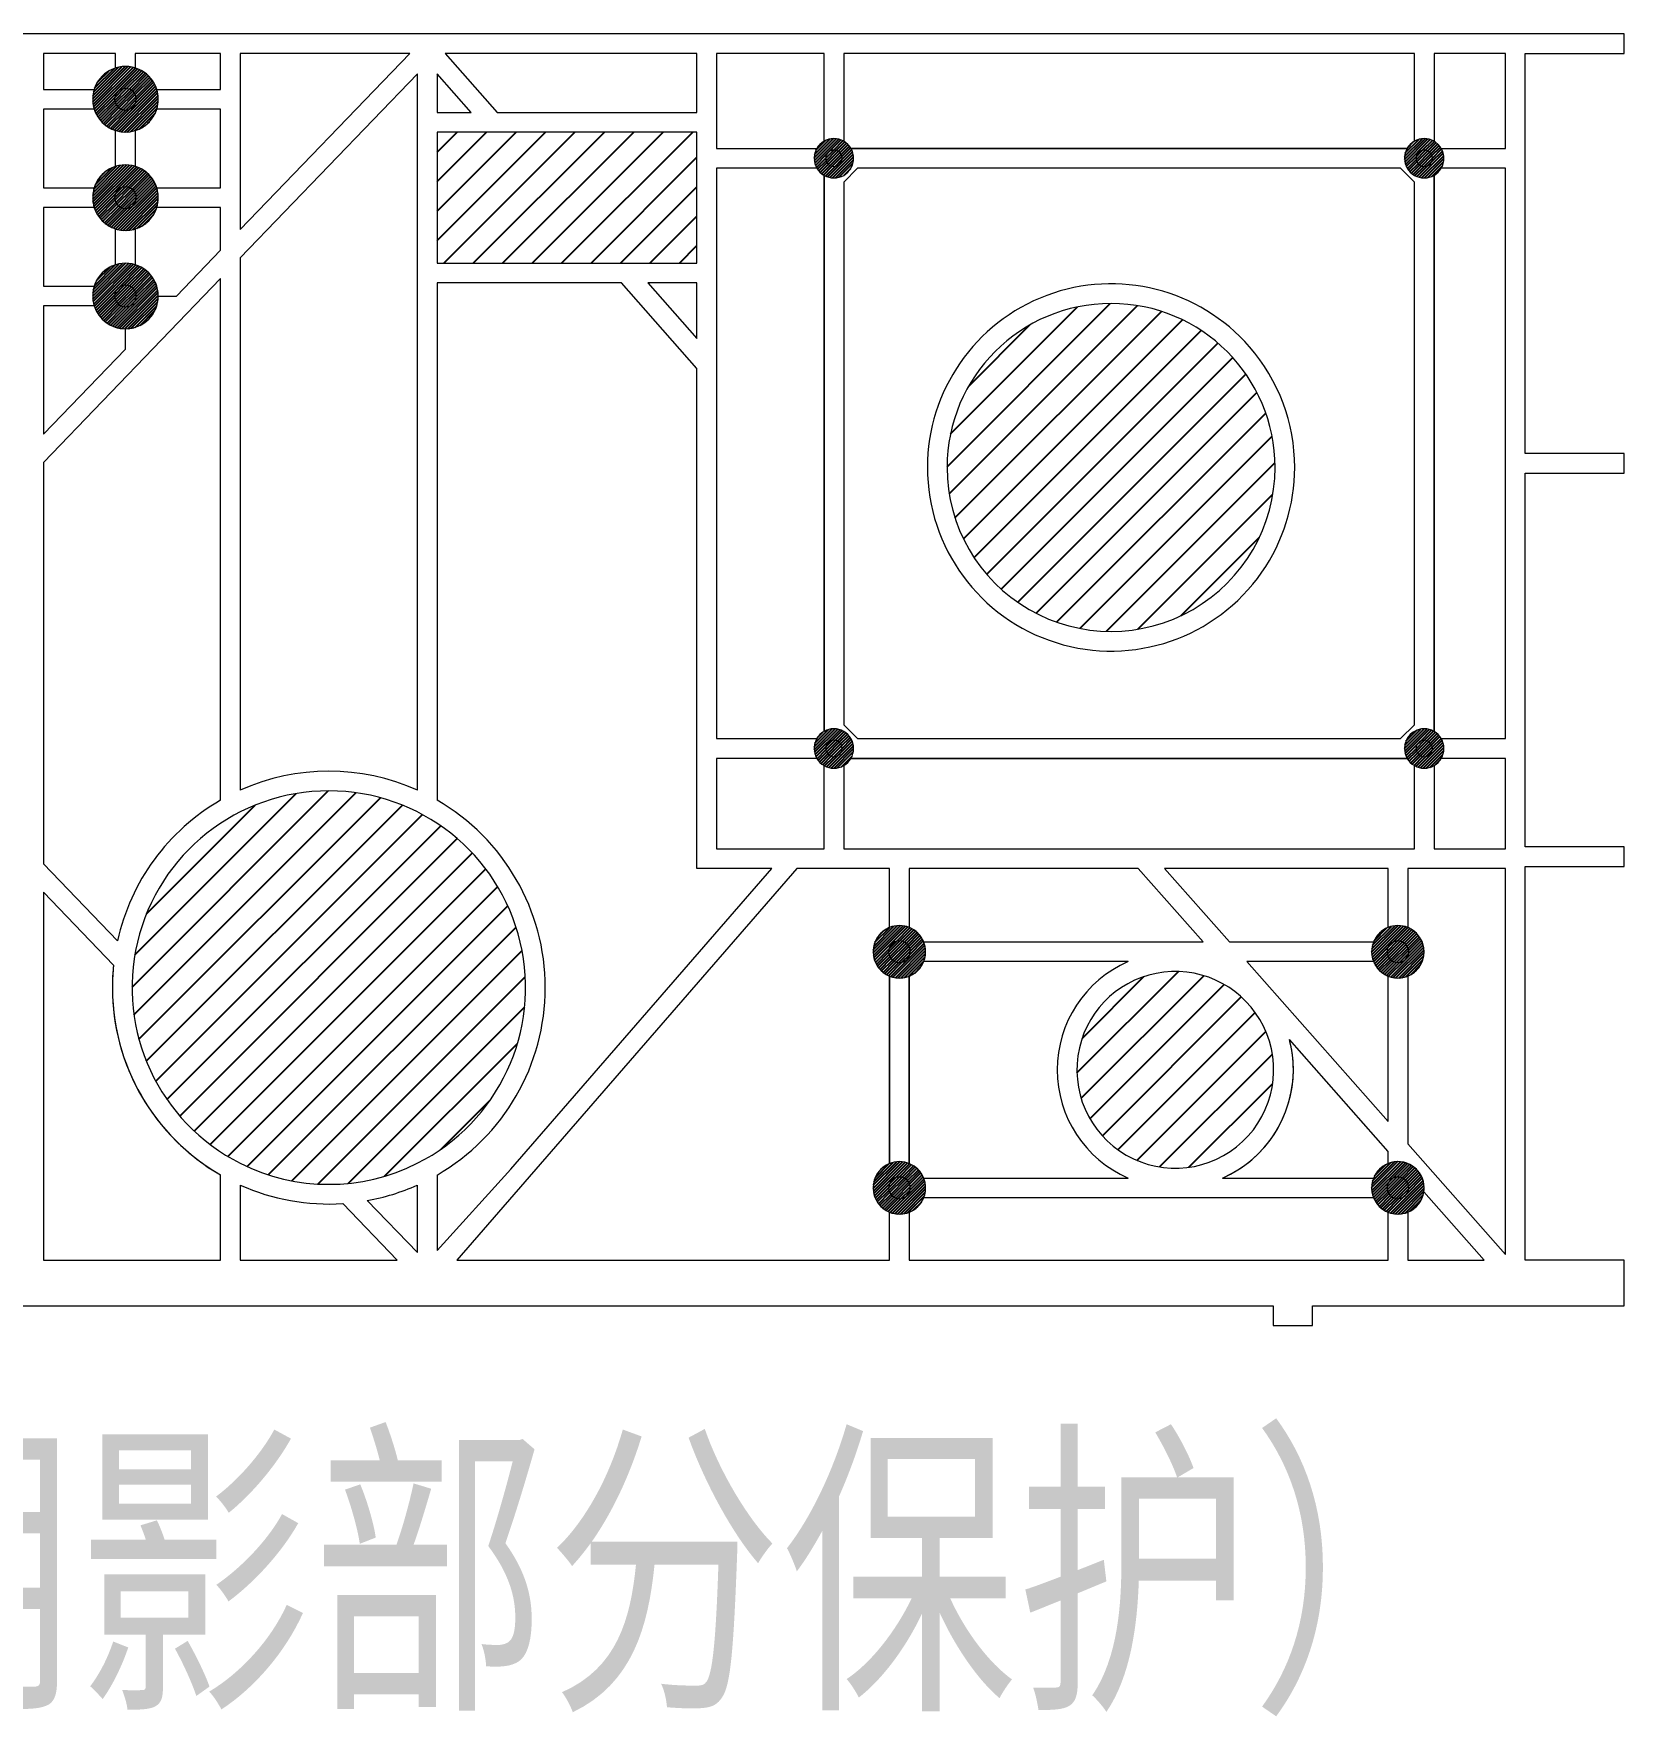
# Model space of a CAD drawing. Header units: millimetres. Extents: x 44 to 363, y 19 to 309.
# Drawn here: x 75.8 to 100.05, y 19.48 to 45.14 of the extents above; entities that cross this region are included whole.
import ezdxf

# ---------------------------------------------------------------- set-up
doc = ezdxf.new("R2010")
doc.units = ezdxf.units.MM
doc.styles.add('SLDTEXTSTYLE0', font='TXT', dxfattribs={"width": 0.75})

msp = doc.modelspace()

# ---------------------------------------------------------------- hatches: boundary and pattern name
h = msp.add_hatch()
h.set_pattern_fill('ANSI31', color=0, scale=0.01)
h.paths.add_polyline_path([(49.229, 42.77, 0.087335), (49.303, 42.888, 0.096396), (49.332, 43.038, 0.096396), (49.303, 43.188, 0.485817), (48.699, 43.363, 0.241605), (48.532, 43.038, 0.096396), (48.561, 42.888, 0.203231), (48.782, 42.667, 0.315466)])
h.paths.add_polyline_path([(48.767, 43.038, -1), (49.097, 43.038, -1)], flags=16)
h.paths.add_polyline_path([(49.303, 39.688, 0.096396), (49.332, 39.838, 0.096396), (49.303, 39.988, 0.824158), (48.532, 39.838, 0.096396), (48.561, 39.688, 0.6742)])
h.paths.add_polyline_path([(48.767, 39.838, -1), (49.097, 39.838, -1)], flags=16)
h.paths.add_polyline_path([(51.496, 39.238, 0.096355), (51.467, 39.388, 0.824226), (50.696, 39.238, 1)])
h.paths.add_polyline_path([(50.931, 39.238, -1), (51.261, 39.238, -1)], flags=16)
h.paths.add_polyline_path([(56.496, 39.237, 1), (55.696, 39.237, 1)])
h.paths.add_polyline_path([(55.931, 39.237, -1), (56.261, 39.237, -1)], flags=16)
h.paths.add_polyline_path([(55.696, 34.237, 0.096396), (55.725, 34.087, 0.203234), (55.946, 33.866, 0.194601), (56.246, 33.866, 0.282459), (56.495, 34.203, 0.021313), (56.496, 34.237, 1)])
h.paths.add_polyline_path([(56.261, 34.237, -1), (55.931, 34.237, -1)], flags=16)
h.paths.add_polyline_path([(51.496, 34.237, 1), (50.696, 34.237, 1)])
h.paths.add_polyline_path([(50.931, 34.237, -1), (51.261, 34.237, -1)], flags=16)
h.paths.add_polyline_path([(68.226, 38.706, 0.096396), (68.197, 38.856, 0.824158), (67.426, 38.706, 0.096396), (67.455, 38.556, 0.824158)])
h.paths.add_polyline_path([(67.661, 38.706, -1), (67.991, 38.706, -1)], flags=16)
h.paths.add_polyline_path([(68.226, 32.766, 1), (67.426, 32.766, 0.096396), (67.455, 32.616, 0.6742), (68.197, 32.616, 0.096396)])
h.paths.add_polyline_path([(67.661, 32.766, -1), (67.991, 32.766, -1)], flags=16)
h.paths.add_polyline_path([(74.166, 32.766, 1), (73.366, 32.766, 1)])
h.paths.add_polyline_path([(73.601, 32.766, -1), (73.931, 32.766, -1)], flags=16)
h.paths.add_polyline_path([(74.137, 38.856, 0.824158), (73.366, 38.706, 1), (74.166, 38.706, 0.096396)])
h.paths.add_polyline_path([(73.931, 38.706, -1), (73.601, 38.706, -1)], flags=16)
h.paths.add_polyline_path([(68.896, 44.137, 1), (67.896, 44.137, 0.076321), (67.919, 43.987, 0.245091), (68.246, 43.66, 0.506548)])
h.paths.add_polyline_path([(68.231, 44.137, -1), (68.561, 44.137, -1)], flags=16)
h.paths.add_polyline_path([(68.896, 42.637, 1), (67.896, 42.637, 0.076321), (67.919, 42.487, 0.245091), (68.246, 42.16, 0.506548)])
h.paths.add_polyline_path([(68.231, 42.637, -1), (68.561, 42.637, -1)], flags=16)
h.paths.add_polyline_path([(68.873, 41.287, 0.858182), (67.896, 41.137, 0.414214), (68.396, 40.637, 0.327538), (68.873, 40.987, 0.076321), (68.896, 41.137, 0.076321)])
h.paths.add_polyline_path([(68.561, 41.137, -1), (68.231, 41.137, -1)], flags=16)
h.paths.add_polyline_path([(77.696, 41.137, 1), (76.696, 41.137, 0.076321), (76.719, 40.987, 0.327538), (77.196, 40.637, 0.414214)])
h.paths.add_polyline_path([(77.031, 41.137, -1), (77.361, 41.137, -1)], flags=16)
h.paths.add_polyline_path([(77.696, 42.637, 1), (76.696, 42.637, 0.076321), (76.719, 42.487, 0.245091), (77.046, 42.16, 0.506547)])
h.paths.add_polyline_path([(77.031, 42.637, -1), (77.361, 42.637, -1)], flags=16)
h.paths.add_polyline_path([(77.696, 44.137, 1), (76.696, 44.137, 0.076321), (76.719, 43.987, 0.245091), (77.046, 43.66, 0.506548)])
h.paths.add_polyline_path([(77.031, 44.137, -1), (77.361, 44.137, -1)], flags=16)
h.paths.add_polyline_path([(73.196, 43.137, 1), (72.396, 43.137, 0.305614), (72.646, 42.766, 0.531846)])
h.paths.add_polyline_path([(72.631, 43.137, -1), (72.961, 43.137, -1)], flags=16)
h.paths.add_polyline_path([(73.196, 41.137, 0.305615), (72.946, 41.508, 0.531845), (72.396, 41.137, 0.305614), (72.646, 40.766, 0.194601), (72.946, 40.766, 0.305615)])
h.paths.add_polyline_path([(72.631, 41.137, -1), (72.961, 41.137, -1)], flags=16)
h.paths.add_polyline_path([(96.991, 27.476, 0.038034), (96.995, 27.537, 0.531846), (96.445, 27.908, 0.305615), (96.195, 27.537, 0.096396), (96.225, 27.387, 0.203231), (96.445, 27.166, 0.194601), (96.745, 27.166, 0.264506)])
h.paths.add_polyline_path([(96.43, 27.537, -1), (96.76, 27.537, -1)], flags=16)
h.paths.add_polyline_path([(96.995, 31.137, 0.305615), (96.745, 31.508, 0.194601), (96.445, 31.508, 0.203231), (96.225, 31.287, 0.096396), (96.195, 31.137, 1)])
h.paths.add_polyline_path([(96.43, 31.137, -1), (96.76, 31.137, -1)], flags=16)
h.paths.add_polyline_path([(89.395, 27.537, 1), (88.595, 27.537, 1)])
h.paths.add_polyline_path([(88.83, 27.537, -1), (89.16, 27.537, -1)], flags=16)
h.paths.add_polyline_path([(88.595, 31.137, 1), (89.395, 31.137, 1)])
h.paths.add_polyline_path([(89.16, 31.137, -1), (88.83, 31.137, -1)], flags=16)
h.paths.add_polyline_path([(97.256, 34.387, 0.767329), (96.696, 34.237, 1), (97.296, 34.237, 0.131651)])
h.paths.add_polyline_path([(97.121, 34.237, -1), (96.871, 34.237, -1)], flags=16)
h.paths.add_polyline_path([(88.296, 34.237, 0.577352), (87.846, 34.497, 0.131653), (87.736, 34.387, 0.131651), (87.696, 34.237, 0.131654), (87.736, 34.087, 0.13165), (87.846, 33.977, 0.577352)])
h.paths.add_polyline_path([(87.871, 34.237, -1), (88.121, 34.237, -1)], flags=16)
h.paths.add_polyline_path([(96.696, 43.237, 1), (97.296, 43.237, 1)])
h.paths.add_polyline_path([(97.121, 43.237, -1), (96.871, 43.237, -1)], flags=16)
h.paths.add_polyline_path([(88.256, 43.387, 0.131653), (88.146, 43.497, 0.267949), (87.846, 43.497, 0.131652), (87.737, 43.387, 0.131653), (87.696, 43.237, 1), (88.296, 43.237, 0.131653)])
h.paths.add_polyline_path([(88.121, 43.237, -1), (87.871, 43.237, -1)], flags=16)
h = msp.add_hatch()
h.set_pattern_fill('ANSI31', color=0, scale=0.01)
h.paths.add_polyline_path([(48.767, 43.038, 1), (49.097, 43.038, 1)])
h.paths.add_polyline_path([(48.767, 39.838, 1), (49.097, 39.838, 1)])
h.paths.add_polyline_path([(50.931, 39.238, 1), (51.261, 39.238, 1)])
h.paths.add_polyline_path([(56.261, 39.237, 1), (55.931, 39.237, 1)])
h.paths.add_polyline_path([(51.261, 34.237, 1), (50.931, 34.237, 1)])
h.paths.add_polyline_path([(56.261, 34.237, 1), (55.931, 34.237, 1)])
h.paths.add_polyline_path([(51.774, 29.488, 1), (51.324, 29.488, 1)])
h.paths.add_polyline_path([(62.274, 29.487, 1), (61.824, 29.487, 1)])
h.paths.add_polyline_path([(63.006, 41.937, 1), (62.586, 41.937, 1)])
h.paths.add_polyline_path([(58.586, 41.937, 1), (59.006, 41.937, 1)])
h.paths.add_polyline_path([(59.006, 37.937, 1), (58.586, 37.937, 1)])
h.paths.add_polyline_path([(58.586, 33.937, 1), (59.006, 33.937, 1)])
h.paths.add_polyline_path([(62.586, 37.937, 1), (63.006, 37.937, 1)])
h.paths.add_polyline_path([(62.586, 33.937, 1), (63.006, 33.937, 1)])
h.paths.add_polyline_path([(68.561, 44.137, 1), (68.231, 44.137, 1)])
h.paths.add_polyline_path([(68.561, 42.637, 1), (68.231, 42.637, 1)])
h.paths.add_polyline_path([(68.231, 41.137, 1), (68.561, 41.137, 1)])
h.paths.add_polyline_path([(67.661, 38.706, 1), (67.991, 38.706, 1)])
h.paths.add_polyline_path([(72.961, 43.137, 1), (72.631, 43.137, 1)])
h.paths.add_polyline_path([(72.631, 41.137, 1), (72.961, 41.137, 1)])
h.paths.add_polyline_path([(73.931, 38.706, 1), (73.601, 38.706, 1)])
h.paths.add_polyline_path([(77.031, 44.137, 1), (77.361, 44.137, 1)])
h.paths.add_polyline_path([(77.031, 42.637, 1), (77.361, 42.637, 1)])
h.paths.add_polyline_path([(77.031, 41.137, 1), (77.361, 41.137, 1)])
h.paths.add_polyline_path([(73.601, 32.766, 1), (73.931, 32.766, 1)])
h.paths.add_polyline_path([(67.661, 32.766, 1), (67.991, 32.766, 1)])
h.paths.add_polyline_path([(66.571, 31.624, 1), (66.121, 31.624, 1)])
h.paths.add_polyline_path([(69.646, 31.52, 0.409731), (69.946, 31.422, 2.440625)])
h.paths.add_polyline_path([(89.16, 31.137, 1), (88.83, 31.137, 1)])
h.paths.add_polyline_path([(96.76, 31.137, 1), (96.43, 31.137, 1)])
h.paths.add_polyline_path([(96.43, 27.537, 1), (96.76, 27.537, 1)])
h.paths.add_polyline_path([(88.83, 27.537, 1), (89.16, 27.537, 1)])
h.paths.add_polyline_path([(88.121, 34.237, 1), (87.871, 34.237, 1)])
h.paths.add_polyline_path([(97.121, 34.237, 1), (96.871, 34.237, 1)])
h.paths.add_polyline_path([(97.121, 43.237, 1), (96.871, 43.237, 1)])
h.paths.add_polyline_path([(87.871, 43.237, 1), (88.121, 43.237, 1)])
h = msp.add_hatch()
h.set_pattern_fill('ANSI31', color=0, scale=0.1)
h.paths.add_polyline_path([(54.869, 36.019, 0.055779), (54.995, 36.328, 17.927849)])
h.paths.add_polyline_path([(52.303, 26.938), (52.303, 25.738), (61.296, 25.737), (61.296, 26.937, 0.956512)])
h.paths.add_polyline_path([(71.196, 30.84), (64.896, 30.84), (64.896, 25.737), (71.196, 25.737)])
h.paths.add_polyline_path([(69.646, 34.471, 0.058283), (69.946, 34.436, 17.15769)])
h.paths.add_polyline_path([(78.946, 27.912, 0.237714), (81.646, 27.912, 4.20673)])
h.paths.add_polyline_path([(89.722, 38.523, 1), (94.722, 38.523, 1)])
h.paths.add_polyline_path([(94.546, 30, 0.705834), (91.739, 29.671, 1.416763)])
h.paths.add_polyline_path([(85.909, 43.637), (81.946, 43.637), (81.946, 41.637), (85.909, 41.637)])

# ---------------------------------------------------------------- linework, layer by layer
at = {"color": 0, "linetype": 'Continuous', "lineweight": 18}
for p, q in [((100.047, 45.137), (45.545, 45.138)), ((100.047, 44.837), (100.047, 45.137)), ((75.946, 44.837), (75.946, 44.287)), ((77.046, 44.837), (75.946, 44.837)), ((77.046, 44.837), (75.946, 44.837)), ((75.946, 44.837), (75.946, 44.287)), ((77.046, 44.614), (77.046, 44.837)), ((77.046, 44.614), (77.046, 44.837)), ((77.346, 44.837), (77.346, 44.614)), ((78.646, 44.837), (77.346, 44.837)), ((78.646, 44.837), (77.346, 44.837)), ((77.346, 44.837), (77.346, 44.614)), ((78.646, 44.287), (78.646, 44.837)), ((78.646, 44.287), (78.646, 44.837)), ((81.531, 44.837), (78.946, 44.837)), ((78.946, 42.149), (81.531, 44.837)), ((78.946, 44.837), (78.946, 42.149)), ((81.531, 44.837), (78.946, 44.837)), ((78.946, 44.837), (78.946, 42.149)), ((78.946, 42.149), (81.531, 44.837)), ((85.909, 44.837), (82.07, 44.837)), ((82.07, 44.837), (82.864, 43.937)), ((85.909, 44.837), (82.07, 44.837)), ((82.07, 44.837), (82.864, 43.937)), ((85.909, 43.937), (85.909, 44.837)), ((85.909, 43.937), (85.909, 44.837)), ((86.209, 44.837), (86.209, 43.387)), ((87.846, 44.837), (86.209, 44.837)), ((87.846, 44.837), (86.209, 44.837)), ((86.209, 44.837), (86.209, 43.387)), ((87.846, 43.497), (87.846, 44.837)), ((87.846, 43.497), (87.846, 44.837)), ((88.146, 44.837), (88.146, 43.497)), ((96.846, 44.837), (88.146, 44.837)), ((96.846, 44.837), (88.146, 44.837)), ((88.146, 44.837), (88.146, 43.497)), ((96.846, 43.496), (96.846, 44.837)), ((96.846, 43.496), (96.846, 44.837)), ((97.146, 44.837), (97.146, 43.496)), ((98.236, 44.837), (97.146, 44.837)), ((98.236, 43.387), (98.236, 44.837)), ((98.536, 38.737), (98.536, 44.837)), ((98.536, 44.837), (100.047, 44.837)), ((81.646, 44.525), (78.946, 41.717)), ((81.646, 44.525), (78.946, 41.717)), ((81.646, 33.603), (81.646, 44.525)), ((81.646, 33.603), (81.646, 44.525)), ((82.464, 43.937), (81.946, 44.524)), ((81.946, 44.524), (81.946, 43.937)), ((75.946, 44.287), (76.719, 44.287)), ((75.946, 44.287), (76.719, 44.287)), ((77.673, 44.287), (78.646, 44.287)), ((77.673, 44.287), (78.646, 44.287)), ((75.946, 43.987), (75.946, 42.787)), ((76.719, 43.987), (75.946, 43.987)), ((75.946, 43.987), (75.946, 42.787)), ((76.719, 43.987), (75.946, 43.987)), ((78.646, 43.987), (77.673, 43.987)), ((78.646, 43.987), (77.673, 43.987)), ((78.646, 42.787), (78.646, 43.987)), ((78.646, 42.787), (78.646, 43.987)), ((81.946, 43.937), (82.464, 43.937)), ((82.864, 43.937), (85.909, 43.937)), ((82.864, 43.937), (85.909, 43.937)), ((77.046, 43.114), (77.046, 43.66)), ((77.346, 43.66), (77.346, 43.114)), ((81.946, 43.637), (81.946, 41.637)), ((85.909, 43.637), (81.946, 43.637)), ((85.909, 41.637), (85.909, 43.637)), ((86.209, 43.387), (87.737, 43.387)), ((86.209, 43.387), (87.737, 43.387)), ((88.256, 43.387), (96.737, 43.387)), ((96.737, 43.387), (88.256, 43.387)), ((97.256, 43.387), (98.236, 43.387)), ((86.209, 43.087), (86.208, 34.387)), ((86.209, 43.087), (86.208, 34.387)), ((87.737, 43.087), (86.209, 43.087)), ((87.737, 43.087), (86.209, 43.087)), ((87.846, 34.497), (87.846, 42.977)), ((87.846, 42.977), (87.846, 34.497)), ((88.358, 43.087), (88.146, 42.875)), ((88.358, 43.087), (88.146, 42.875)), ((88.146, 42.875), (88.146, 34.599)), ((88.146, 42.875), (88.146, 34.599)), ((96.634, 43.087), (88.358, 43.087)), ((96.634, 43.087), (88.358, 43.087)), ((96.846, 42.875), (96.634, 43.087)), ((96.846, 42.875), (96.634, 43.087)), ((96.846, 34.599), (96.846, 42.875)), ((96.846, 34.599), (96.846, 42.875)), ((97.146, 34.496), (97.146, 42.977)), ((97.146, 42.977), (97.146, 34.496)), ((98.236, 43.087), (97.256, 43.087)), ((98.236, 43.087), (97.256, 43.087)), ((98.236, 34.387), (98.236, 43.087)), ((98.236, 34.387), (98.236, 43.087)), ((75.946, 42.787), (76.719, 42.787)), ((75.946, 42.787), (76.719, 42.787)), ((77.673, 42.787), (78.646, 42.787)), ((77.673, 42.787), (78.646, 42.787)), ((75.946, 42.487), (75.946, 41.287)), ((76.719, 42.487), (75.946, 42.487)), ((76.719, 42.487), (75.946, 42.487)), ((75.946, 42.487), (75.946, 41.287)), ((78.646, 42.487), (77.673, 42.487)), ((78.646, 42.487), (77.673, 42.487)), ((78.646, 41.837), (78.646, 42.487)), ((78.646, 41.837), (78.646, 42.487)), ((77.046, 41.614), (77.046, 42.16)), ((77.346, 42.16), (77.346, 41.614)), ((77.973, 41.137), (78.646, 41.837)), ((77.973, 41.137), (78.646, 41.837)), ((78.946, 41.717), (78.946, 33.602)), ((78.946, 41.717), (78.946, 33.602)), ((81.946, 41.637), (85.909, 41.637)), ((78.646, 41.405), (75.946, 38.597)), ((78.646, 41.405), (75.946, 38.597)), ((78.646, 33.449), (78.646, 41.405)), ((78.646, 33.449), (78.646, 41.405)), ((81.946, 41.337), (81.946, 33.449)), ((84.759, 41.337), (81.946, 41.337)), ((81.946, 41.337), (81.946, 33.449)), ((84.759, 41.337), (81.946, 41.337)), ((85.908, 40.034), (84.759, 41.337)), ((85.908, 40.034), (84.759, 41.337)), ((85.159, 41.337), (85.908, 40.487)), ((85.909, 41.337), (85.159, 41.337)), ((85.908, 40.487), (85.909, 41.337)), ((75.946, 41.287), (76.719, 41.287)), ((75.946, 41.287), (76.719, 41.287)), ((77.696, 41.137), (77.973, 41.137)), ((77.697, 41.137), (77.973, 41.137)), ((75.946, 40.987), (75.946, 39.03)), ((76.719, 40.987), (75.946, 40.987)), ((76.719, 40.987), (75.946, 40.987)), ((75.946, 40.987), (75.946, 39.03)), ((77.196, 40.329), (77.196, 40.637)), ((77.196, 40.329), (77.196, 40.637)), ((75.946, 39.03), (77.196, 40.329)), ((75.946, 39.03), (77.196, 40.329)), ((85.908, 32.409), (85.908, 40.034)), ((85.908, 32.409), (85.908, 40.034)), ((75.946, 38.597), (75.946, 32.478)), ((75.946, 38.597), (75.946, 32.478)), ((100.047, 38.737), (98.536, 38.737)), ((100.047, 38.437), (100.047, 38.737)), ((98.536, 32.737), (98.536, 38.437)), ((98.536, 38.437), (100.047, 38.437)), ((86.208, 34.387), (87.736, 34.387)), ((86.208, 34.387), (87.736, 34.387)), ((88.146, 34.599), (88.358, 34.387)), ((88.146, 34.599), (88.358, 34.387)), ((88.358, 34.387), (96.634, 34.387)), ((88.358, 34.387), (96.634, 34.387)), ((96.634, 34.387), (96.846, 34.599)), ((96.634, 34.387), (96.846, 34.599)), ((97.256, 34.387), (98.236, 34.387)), ((97.256, 34.387), (98.236, 34.387)), ((86.208, 34.087), (86.208, 32.709)), ((87.736, 34.087), (86.208, 34.087)), ((86.208, 34.087), (86.208, 32.709)), ((87.736, 34.087), (86.208, 34.087)), ((87.846, 32.709), (87.846, 33.977)), ((87.846, 32.709), (87.846, 33.977)), ((88.146, 33.977), (88.146, 32.709)), ((88.146, 33.977), (88.146, 32.709)), ((88.256, 34.087), (96.736, 34.087)), ((96.736, 34.087), (88.256, 34.087)), ((96.846, 32.709), (96.846, 33.977)), ((96.846, 32.709), (96.846, 33.977)), ((97.146, 33.977), (97.146, 32.709)), ((97.146, 33.977), (97.146, 32.709)), ((98.236, 34.087), (97.256, 34.087)), ((98.236, 34.087), (97.256, 34.087)), ((98.236, 32.709), (98.236, 34.087)), ((98.236, 32.709), (98.236, 34.087)), ((86.208, 32.709), (87.846, 32.709)), ((86.208, 32.709), (87.846, 32.709)), ((88.146, 32.709), (96.846, 32.709)), ((88.146, 32.709), (96.846, 32.709)), ((97.146, 32.709), (98.236, 32.709)), ((97.146, 32.709), (98.236, 32.709)), ((100.047, 32.737), (98.536, 32.737)), ((100.047, 32.437), (100.047, 32.737)), ((75.946, 32.478), (77.074, 31.304)), ((75.946, 32.478), (77.074, 31.304)), ((87.43, 32.409), (82.249, 26.437)), ((87.43, 32.409), (82.249, 26.437)), ((83.07, 27.82), (87.051, 32.409)), ((83.07, 27.82), (87.051, 32.409)), ((87.051, 32.409), (85.908, 32.409)), ((87.051, 32.409), (85.908, 32.409)), ((88.846, 32.409), (87.43, 32.409)), ((88.846, 32.409), (87.43, 32.409)), ((88.845, 31.508), (88.846, 32.409)), ((88.845, 31.508), (88.846, 32.409)), ((89.146, 32.409), (89.145, 31.508)), ((89.146, 32.409), (89.145, 31.508)), ((92.637, 32.409), (89.146, 32.409)), ((92.637, 32.409), (89.146, 32.409)), ((93.628, 31.287), (92.637, 32.409)), ((93.628, 31.287), (92.637, 32.409)), ((93.037, 32.409), (94.028, 31.287)), ((96.446, 32.409), (93.037, 32.409)), ((96.446, 32.409), (93.037, 32.409)), ((93.037, 32.409), (94.028, 31.287)), ((96.445, 31.508), (96.446, 32.409)), ((96.445, 31.508), (96.446, 32.409)), ((96.746, 32.409), (96.745, 31.508)), ((96.746, 32.409), (96.745, 31.508)), ((98.236, 32.409), (96.746, 32.409)), ((98.236, 32.409), (96.746, 32.409)), ((98.236, 26.519), (98.236, 32.409)), ((98.236, 26.519), (98.236, 32.409)), ((98.536, 26.437), (98.536, 32.437)), ((98.536, 32.437), (100.047, 32.437)), ((75.946, 32.045), (75.946, 26.437)), ((77.014, 30.934), (75.946, 32.045)), ((77.014, 30.934), (75.946, 32.045)), ((75.946, 32.045), (75.946, 26.437)), ((89.366, 31.287), (93.628, 31.287)), ((89.366, 31.287), (93.628, 31.287)), ((94.028, 31.287), (96.225, 31.287)), ((94.028, 31.287), (96.225, 31.287)), ((92.482, 30.987), (89.366, 30.987)), ((92.482, 30.987), (89.366, 30.987)), ((94.293, 30.987), (96.445, 28.547)), ((96.225, 30.987), (94.293, 30.987)), ((96.225, 30.987), (94.293, 30.987)), ((94.293, 30.987), (96.445, 28.547)), ((88.845, 30.766), (88.845, 27.908)), ((88.845, 27.908), (88.845, 30.766)), ((89.145, 27.908), (89.145, 30.766)), ((89.145, 30.766), (89.145, 27.908)), ((96.445, 28.547), (96.445, 30.766)), ((96.445, 28.547), (96.445, 30.766)), ((96.745, 30.766), (96.745, 28.208)), ((96.745, 30.766), (96.745, 28.208)), ((96.445, 28.094), (94.941, 29.799)), ((96.445, 28.094), (94.941, 29.799)), ((96.445, 27.908), (96.445, 28.094)), ((96.445, 27.908), (96.445, 28.094)), ((96.745, 28.208), (98.236, 26.519)), ((96.745, 28.208), (98.236, 26.519)), ((78.646, 26.437), (78.646, 27.734)), ((78.646, 26.437), (78.646, 27.734)), ((81.946, 26.584), (83.07, 27.82)), ((81.946, 26.584), (83.07, 27.82)), ((81.946, 27.733), (81.946, 26.584)), ((81.946, 27.733), (81.946, 26.584)), ((78.946, 27.58), (78.946, 26.437)), ((78.946, 27.58), (78.946, 26.437)), ((81.646, 26.549), (81.646, 27.58)), ((81.646, 26.549), (81.646, 27.58)), ((89.366, 27.687), (92.482, 27.687)), ((89.366, 27.687), (92.482, 27.687)), ((93.92, 27.687), (96.225, 27.687)), ((93.92, 27.687), (96.225, 27.687)), ((97.908, 26.437), (96.991, 27.476)), ((97.908, 26.437), (96.991, 27.476)), ((81.338, 26.437), (80.51, 27.298)), ((81.338, 26.437), (80.51, 27.298)), ((80.882, 27.344), (81.646, 26.549)), ((80.882, 27.344), (81.646, 26.549)), ((96.225, 27.387), (89.366, 27.387)), ((96.225, 27.387), (89.366, 27.387)), ((88.845, 26.437), (88.845, 27.166)), ((88.845, 26.437), (88.845, 27.166)), ((89.145, 27.166), (89.145, 26.437)), ((89.145, 27.166), (89.145, 26.437)), ((96.445, 26.437), (96.445, 27.166)), ((96.445, 26.437), (96.445, 27.166)), ((96.745, 27.166), (96.745, 26.437)), ((96.745, 27.166), (96.745, 26.437)), ((75.946, 26.437), (78.646, 26.437)), ((75.946, 26.437), (78.646, 26.437)), ((78.946, 26.437), (81.338, 26.437)), ((78.946, 26.437), (81.338, 26.437)), ((82.249, 26.437), (88.845, 26.437)), ((82.249, 26.437), (88.845, 26.437)), ((89.145, 26.437), (96.445, 26.437)), ((89.145, 26.437), (96.445, 26.437)), ((96.745, 26.437), (97.908, 26.437)), ((96.745, 26.437), (97.908, 26.437)), ((100.047, 26.437), (98.536, 26.437)), ((100.047, 25.737), (100.047, 26.437)), ((71.196, 25.737), (94.692, 25.737)), ((94.692, 25.737), (94.692, 25.437)), ((95.292, 25.437), (95.292, 25.737)), ((95.292, 25.737), (100.047, 25.737)), ((94.692, 25.437), (95.292, 25.437))]:
    msp.add_line(p, q, dxfattribs=at)
for centre, radius, start, end in [((77.196, 44.137), 0.5, 359.9988, 179.9988), ((77.196, 44.137), 0.5, 107.4564, 162.5412), ((77.196, 44.137), 0.5, 72.5412, 107.4564), ((77.196, 44.137), 0.5, 17.4564, 72.5412), ((77.196, 44.137), 0.5, 162.5412, 179.9988), ((77.196, 44.137), 0.5, 179.9988, 197.4564), ((77.196, 44.137), 0.5, 179.9988, 359.9988), ((77.196, 44.137), 0.165, 359.9988, 179.9988), ((77.196, 44.137), 0.165, 179.9988, 359.9988), ((77.196, 44.137), 0.5, 359.9988, 17.4564), ((77.196, 44.137), 0.5, 342.5412, 359.9988), ((77.196, 44.137), 0.5, 197.4564, 252.5412), ((77.196, 44.137), 0.5, 287.4564, 342.5412), ((87.996, 43.237), 0.3, 359.9988, 179.9988), ((87.996, 43.237), 0.3, 149.9988, 179.9988), ((87.996, 43.237), 0.3, 119.999, 149.9988), ((87.996, 43.237), 0.3, 59.999, 119.999), ((87.996, 43.237), 0.3, 29.9988, 59.999), ((87.996, 43.237), 0.3, 359.9988, 29.9988), ((96.996, 43.237), 0.3, 359.9988, 179.9988), ((96.996, 43.237), 0.3, 149.9988, 179.9988), ((96.996, 43.237), 0.3, 119.9988, 149.9988), ((96.996, 43.237), 0.3, 59.9988, 119.9988), ((96.996, 43.237), 0.3, 359.9988, 29.9988), ((77.196, 42.637), 0.5, 359.9988, 179.9988), ((77.196, 42.637), 0.5, 107.4564, 162.5412), ((77.196, 42.637), 0.5, 17.4564, 72.5412), ((87.996, 43.237), 0.3, 179.9988, 209.9988), ((87.996, 43.237), 0.3, 179.9988, 359.9988), ((87.996, 43.237), 0.3, 239.9986, 359.9988), ((87.996, 43.237), 0.125, 359.9988, 179.9988), ((87.996, 43.237), 0.125, 179.9988, 359.9988), ((96.996, 43.237), 0.3, 179.9988, 359.9988), ((96.996, 43.237), 0.3, 179.9988, 299.999), ((96.996, 43.237), 0.125, 359.9988, 179.9988), ((96.996, 43.237), 0.125, 179.9988, 359.9988), ((96.996, 43.237), 0.3, 329.9988, 359.9988), ((87.996, 43.237), 0.3, 209.9988, 239.9986), ((96.996, 43.237), 0.3, 299.999, 329.9988), ((77.196, 42.637), 0.5, 162.5412, 179.9988), ((77.196, 42.637), 0.5, 179.9988, 197.4564), ((77.196, 42.637), 0.5, 179.9988, 359.9988), ((77.196, 42.637), 0.165, 359.9988, 179.9988), ((77.196, 42.637), 0.165, 179.9988, 359.9988), ((77.196, 42.637), 0.5, 359.9988, 17.4564), ((77.196, 42.637), 0.5, 342.5412, 359.9988), ((77.196, 42.637), 0.5, 197.4564, 252.5413), ((77.196, 42.637), 0.5, 287.4564, 342.5412), ((77.196, 41.137), 0.5, 359.9988, 179.9988), ((77.196, 41.137), 0.5, 107.4564, 162.5412), ((77.196, 41.137), 0.5, 359.9988, 72.5412), ((92.222, 38.523), 2.8, 41.0539, 179.9988), ((92.222, 38.523), 2.8, 41.0539, 179.9988), ((77.196, 41.137), 0.5, 162.5412, 179.9988), ((77.196, 41.137), 0.5, 179.9988, 197.4564), ((77.196, 41.137), 0.5, 179.9988, 359.9988), ((77.196, 41.137), 0.165, 359.9988, 179.9988), ((77.196, 41.137), 0.165, 179.9988, 359.9988), ((77.196, 41.137), 0.5, 269.9988, 359.9988), ((77.196, 41.137), 0.5, 197.4431, 269.9988), ((92.222, 38.523), 2.5, 359.9988, 179.9988), ((92.222, 38.523), 2.8, 359.9988, 41.0539), ((92.222, 38.523), 2.8, 359.9988, 41.0539), ((92.222, 38.523), 2.8, 179.9988, 325.1797), ((92.222, 38.523), 2.8, 179.9988, 325.1797), ((92.222, 38.523), 2.5, 179.9988, 359.9988), ((92.222, 38.523), 2.8, 325.1797, 359.9988), ((92.222, 38.523), 2.8, 325.1797, 359.9988), ((87.996, 34.237), 0.3, 359.9988, 179.9988), ((87.996, 34.237), 0.3, 149.9991, 179.9988), ((87.996, 34.237), 0.3, 119.999, 149.9991), ((87.996, 34.237), 0.3, 359.9988, 119.999), ((96.996, 34.237), 0.3, 359.9988, 179.9988), ((96.996, 34.237), 0.3, 59.9986, 179.9988), ((96.996, 34.237), 0.3, 29.9985, 59.9986), ((96.996, 34.237), 0.3, 359.9988, 29.9985), ((87.996, 34.237), 0.3, 179.9988, 209.9991), ((87.996, 34.237), 0.3, 179.9988, 359.9988), ((87.996, 34.237), 0.125, 359.9988, 179.9988), ((87.996, 34.237), 0.125, 179.9988, 359.9988), ((87.996, 34.237), 0.3, 329.9988, 359.9988), ((96.996, 34.237), 0.3, 179.9988, 359.9988), ((96.996, 34.237), 0.3, 179.9988, 209.9988), ((96.996, 34.237), 0.125, 359.9988, 179.9988), ((96.996, 34.237), 0.125, 179.9988, 359.9988), ((96.996, 34.237), 0.3, 329.9985, 359.9988), ((80.296, 30.591), 3.3, 65.8595, 114.155), ((80.296, 30.591), 3.3, 65.8595, 114.155), ((87.996, 34.237), 0.3, 209.9991, 239.9985), ((87.996, 34.237), 0.3, 239.9985, 299.9985), ((87.996, 34.237), 0.3, 299.9985, 329.9988), ((96.996, 34.237), 0.3, 209.9988, 239.9987), ((96.996, 34.237), 0.3, 239.9987, 299.9987), ((96.996, 34.237), 0.3, 299.9987, 329.9985), ((80.296, 30.591), 3.3, 120.0077, 167.5256), ((80.296, 30.591), 3.3, 120.0077, 167.5256), ((80.296, 30.591), 3, 296.733, 243.2456), ((80.296, 30.591), 3.3, 299.9899, 60.0077), ((80.296, 30.591), 3.3, 359.9988, 60.0077), ((88.995, 31.137), 0.4, 359.9988, 179.9988), ((88.995, 31.137), 0.4, 112.0231, 179.9988), ((88.995, 31.137), 0.4, 67.9745, 112.0231), ((88.995, 31.137), 0.4, 22.0231, 67.9745), ((96.595, 31.137), 0.4, 359.9988, 179.9988), ((96.595, 31.137), 0.4, 112.0231, 157.9745), ((96.595, 31.137), 0.4, 67.9745, 112.0231), ((96.595, 31.137), 0.4, 359.9988, 67.9745), ((88.995, 31.137), 0.4, 179.9988, 359.9988), ((88.995, 31.137), 0.4, 179.9988, 247.9745), ((88.995, 31.137), 0.165, 359.9988, 179.9988), ((88.995, 31.137), 0.165, 179.9988, 359.9988), ((88.995, 31.137), 0.4, 359.9988, 22.0231), ((88.995, 31.137), 0.4, 337.9745, 359.9988), ((96.595, 31.137), 0.4, 157.9745, 179.9988), ((96.595, 31.137), 0.4, 179.9988, 202.0231), ((96.595, 31.137), 0.4, 179.9988, 359.9988), ((96.595, 31.137), 0.165, 359.9988, 179.9988), ((96.595, 31.137), 0.165, 179.9988, 359.9988), ((96.595, 31.137), 0.4, 292.0231, 359.9988), ((80.296, 30.591), 3.3, 174.0434, 239.9899), ((80.296, 30.591), 3.3, 174.0434, 179.9988), ((88.995, 31.137), 0.4, 292.0231, 337.9745), ((93.201, 29.337), 1.8, 113.5533, 246.4404), ((93.201, 29.337), 1.8, 113.5533, 179.9988), ((93.201, 29.337), 1.5, 26.2479, 167.1109), ((96.595, 31.137), 0.4, 202.0231, 247.9745), ((80.296, 30.591), 3.3, 179.9988, 239.9899), ((80.296, 30.591), 3.3, 299.9899, 359.9988), ((88.995, 31.137), 0.4, 247.9745, 292.0231), ((96.595, 31.137), 0.4, 247.9745, 292.0231), ((93.201, 29.337), 1.5, 167.1109, 26.2479), ((93.201, 29.337), 1.8, 293.5572, 14.8904), ((93.201, 29.337), 1.8, 359.9988, 14.8904), ((93.201, 29.337), 1.8, 179.9988, 246.4404), ((93.201, 29.337), 1.8, 293.5572, 359.9988), ((80.296, 30.591), 3, 243.2456, 296.733), ((88.995, 27.537), 0.4, 359.9988, 179.9988), ((88.995, 27.537), 0.4, 112.0231, 179.9988), ((88.995, 27.537), 0.4, 67.9745, 112.0231), ((88.995, 27.537), 0.4, 22.0231, 67.9745), ((96.595, 27.537), 0.4, 359.9988, 179.9988), ((96.595, 27.537), 0.4, 112.0231, 157.9745), ((96.595, 27.537), 0.4, 359.9988, 112.0231), ((80.296, 30.591), 3.3, 245.8426, 273.7076), ((80.296, 30.591), 3.3, 245.8426, 273.7076), ((80.296, 30.591), 3.3, 280.2253, 294.1381), ((80.296, 30.591), 3.3, 280.2253, 294.1381), ((88.995, 27.537), 0.4, 179.9988, 359.9988), ((88.995, 27.537), 0.4, 179.9988, 247.9745), ((88.995, 27.537), 0.165, 359.9988, 179.9988), ((88.995, 27.537), 0.165, 179.9988, 359.9988), ((88.995, 27.537), 0.4, 359.9988, 22.0231), ((88.995, 27.537), 0.4, 337.9745, 359.9988), ((96.595, 27.537), 0.4, 157.9745, 179.9988), ((96.595, 27.537), 0.4, 179.9988, 202.0231), ((96.595, 27.537), 0.4, 179.9988, 359.9988), ((96.595, 27.537), 0.165, 359.9988, 179.9988), ((96.595, 27.537), 0.165, 179.9988, 359.9988), ((96.595, 27.537), 0.4, 292.0231, 351.2863), ((96.595, 27.537), 0.4, 351.2863, 359.9988), ((88.995, 27.537), 0.4, 292.0231, 337.9745), ((96.595, 27.537), 0.4, 202.0231, 247.9745), ((88.995, 27.537), 0.4, 247.9745, 292.0231), ((96.595, 27.537), 0.4, 247.9745, 292.0231)]:
    msp.add_arc(centre, radius, start, end, dxfattribs=at)

# ---------------------------------------------------------------- texts
at = {"color": 0, "linetype": 'Continuous', "lineweight": 0, "insert": (44.251, 23.437), "char_height": 3.5, "attachment_point": 1, "style": 'SLDTEXTSTYLE0'}
msp.add_mtext('+X{\\fSimSun|b0|i0|c134|p2;-}Z{\\fSimSun|b0|i0|c134|p2;外侧板白漆（阴影部分保护）}', dxfattribs=at)

doc.saveas('drawing.dxf')
